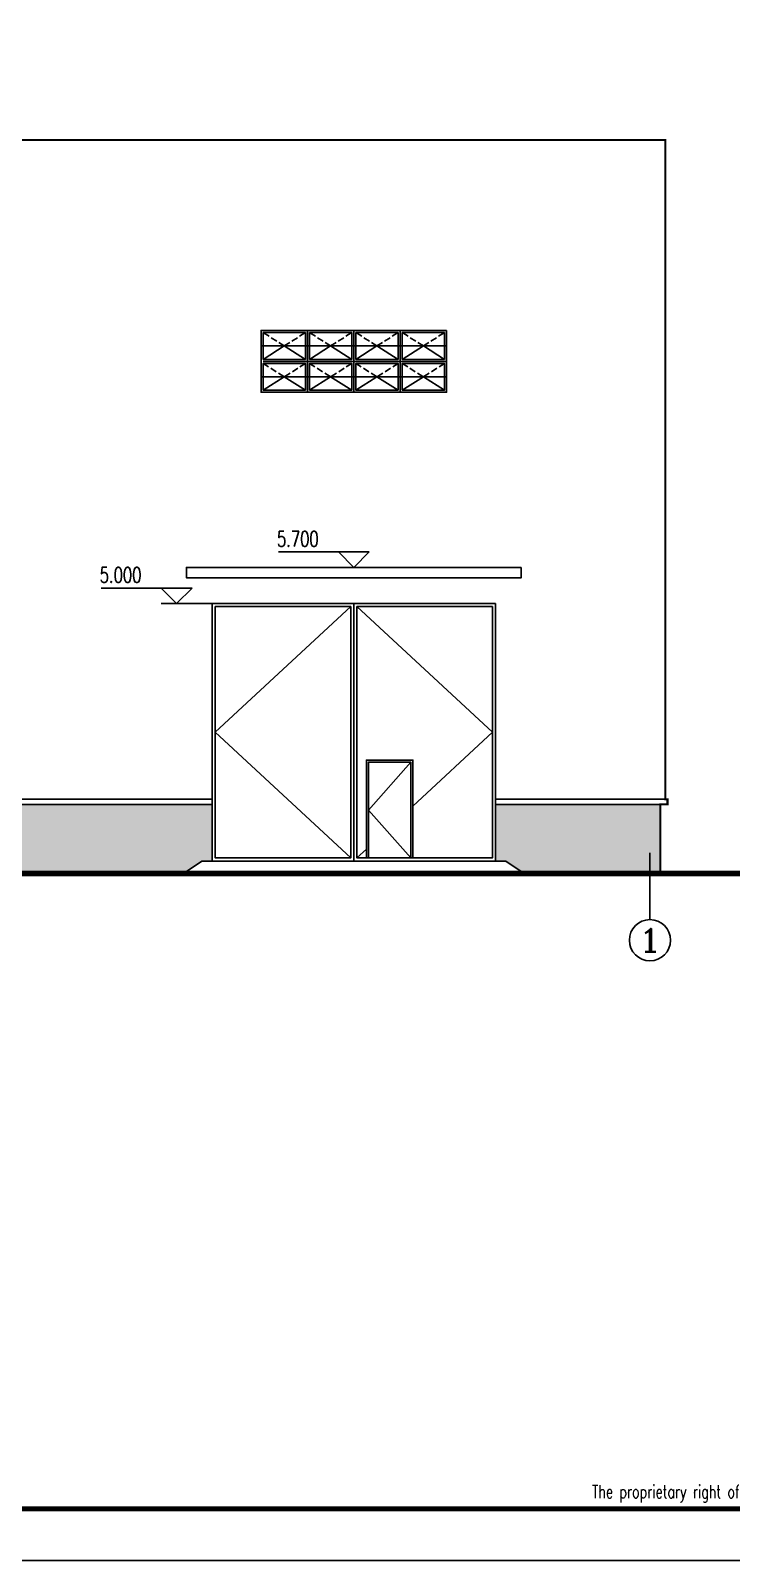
# Model space of a CAD drawing. Extents: x 4267484 to 4395158, y -674551 to -235742.
# Drawn here: x 4352166 to 4365773, y -548644 to -518944 of the extents above; entities that cross this region are included whole.
import ezdxf
from ezdxf.enums import TextEntityAlignment as Align

# ---------------------------------------------------------------- set-up
doc = ezdxf.new("R2010")
doc.units = 0
doc.header["$LTSCALE"] = 1000
doc.header["$MEASUREMENT"] = 0
doc.linetypes.add('DASH', pattern=[0.35, 0.25, -0.1])
doc.layers.get('0').update_dxf_attribs({"linetype": 'CONTINUOUS'})
doc.layers.add('_0', color=7, linetype='CONTINUOUS', lineweight=25)
for name, color, linetype in [('AXIS', 3, 'CONTINUOUS'), ('AXIS_TEXT', 7, 'CONTINUOUS'), ('DIM_ELEV', 3, 'CONTINUOUS'), ('PUB_HATCH', 8, 'CONTINUOUS'), ('PUB_TEXT', 7, 'CONTINUOUS'), ('PUB_TITLE', 4, 'CONTINUOUS'), ('WINDOW', 4, 'CONTINUOUS'), ('填充', 251, 'CONTINUOUS')]:
    doc.layers.add(name, color=color, linetype=linetype)
doc.styles.add('_TCH_AXIS', font='COMPLEX', dxfattribs={"bigfont": 'GBCBIG'})
doc.styles.add('_TCH_DIM', font='SIMPLEX', dxfattribs={"bigfont": 'GBCBIG'})
doc.styles.add('ECEC_TQ', font='txt_l.shx', dxfattribs={"bigfont": 'hztxt_l.shx'})

# ---------------------------------------------------------------- blocks, each defined once
blk = doc.blocks.new('C-3015')
at = {"layer": 'PUB_HATCH', "linetype": 'DASH', "ltscale": 0.5}
for p, q in [((733687, 126065), (733277, 126325)), ((733687, 126065), (734097, 126325)), ((734587, 126065), (734177, 126325)), ((734587, 126065), (734997, 126325)), ((735487, 126065), (735077, 126325)), ((735487, 126065), (735897, 126325)), ((736387, 126065), (735977, 126325)), ((736387, 126065), (736797, 126325)), ((733277, 125725), (733687, 125465)), ((734097, 125725), (733687, 125465)), ((734177, 125725), (734587, 125465)), ((734997, 125725), (734587, 125465)), ((735077, 125725), (735487, 125465)), ((735897, 125725), (735487, 125465)), ((735977, 125725), (736387, 125465)), ((736797, 125725), (736387, 125465))]:
    blk.add_line(p, q, dxfattribs=at)
at = {"layer": 'PUB_HATCH'}
for p, q in [((736837, 126065), (733237, 126065)), ((733687, 126065), (733277, 125805)), ((733687, 126065), (734097, 125805)), ((734587, 126065), (734177, 125805)), ((734587, 126065), (734997, 125805)), ((735487, 126065), (735077, 125805)), ((735487, 126065), (735897, 125805)), ((736387, 126065), (735977, 125805)), ((736387, 126065), (736797, 125805)), ((736837, 125465), (733237, 125465)), ((733277, 125205), (733687, 125465)), ((734097, 125205), (733687, 125465)), ((734177, 125205), (734587, 125465)), ((734997, 125205), (734587, 125465)), ((735077, 125205), (735487, 125465)), ((735897, 125205), (735487, 125465)), ((735977, 125205), (736387, 125465)), ((736797, 125205), (736387, 125465))]:
    blk.add_line(p, q, dxfattribs=at)
at = {"layer": 'WINDOW', "color": 160}
for p, q in [((734137, 125165), (734137, 126365)), ((735037, 125165), (735037, 126365)), ((735937, 125165), (735937, 126365)), ((736797, 125765), (733237, 125765))]:
    blk.add_line(p, q, dxfattribs=at)
for points in [[(733237, 126365), (736837, 126365), (736837, 125165), (733237, 125165)], [(734097, 126325), (733277, 126325), (733277, 125805), (734097, 125805)], [(734177, 126325), (734997, 126325), (734997, 125805), (734177, 125805)], [(735897, 126325), (735077, 126325), (735077, 125805), (735897, 125805)], [(735977, 126325), (736797, 126325), (736797, 125805), (735977, 125805)], [(734097, 125205), (733277, 125205), (733277, 125725), (734097, 125725)], [(734177, 125205), (734997, 125205), (734997, 125725), (734177, 125725)], [(735897, 125205), (735077, 125205), (735077, 125725), (735897, 125725)], [(735977, 125205), (736797, 125205), (736797, 125725), (735977, 125725)]]:
    blk.add_lwpolyline(points, close=True, dxfattribs=at)

msp = doc.modelspace()

# ---------------------------------------------------------------- hatches: boundary and pattern name
at = {"layer": '填充', "linetype": 'ByBlock', "lineweight": 100}
h = msp.add_hatch(dxfattribs=at)
h.set_pattern_fill('AR-B816C', color=256, scale=200)
h.set_pattern_definition([(0, (-6847198.62, 428455.24), (245.692378, 245.692378), [479.867928, -11.51682]), (0, (-6847444.3, 428466.75), (245.692378, 245.692378), [479.867928, -11.51682]), (90, (-6847198.62, 428455.24), (-245.692378, 245.692378), [-257.20918, 234.175548]), (90, (-6847210.13, 428455.24), (-245.692378, 245.692378), [-257.20918, 234.175548])])
h.paths.add_polyline_path([(4361192.2, -535066.7), (4361392.2, -535066.7), (4361692.2, -535266.7), (4364392.2, -535266.7), (4364392.2, -533966.7), (4361192.2, -533966.7)])
h.paths.add_polyline_path([(4320192.2, -535066.7), (4320192.2, -533966.7), (4316992.2, -533966.7), (4316992.2, -535266.7), (4319692.2, -535266.7), (4319992.2, -535066.7)])
h.paths.add_polyline_path([(4355192.2, -535266.7), (4344692.2, -535266.7), (4344392.2, -535066.7), (4344192.2, -535066.7), (4344192.2, -533966.7), (4355692.2, -533966.7), (4355692.2, -535066.7), (4355492.2, -535066.7)])
h.paths.add_polyline_path([(4337192.2, -533966.7), (4337192.2, -535266.7), (4336992.2, -535266.7), (4336692.2, -535266.7), (4326192.2, -535266.7), (4325892.2, -535066.7), (4325692.2, -535066.7), (4325692.2, -533966.7)])
h.paths.add_polyline_path([(4342692.2, -535066.7), (4342492.2, -535066.7), (4342192.2, -535266.7), (4339192.2, -535266.7), (4337232.7, -535258.9), (4337192.2, -535029.8), (4337192.2, -533966.7), (4342692.2, -533966.7)])

# ---------------------------------------------------------------- linework, layer by layer
msp.add_lwpolyline([(4361692.2, -529366.7), (4355191.9, -529366.7), (4355191.9, -529566.7), (4361692.2, -529566.7)], close=True)
at = {"color": 0}
msp.add_lwpolyline([(4361692.2, -535266.7), (4361392.2, -535066.7), (4355492.2, -535066.7), (4355192.2, -535266.7)], dxfattribs=at)
at = {"layer": '_0', "color": 0}
for p, q in [((4344192.2, -533866.7), (4355692.2, -533866.7)), ((4355692.2, -533966.7), (4344192.2, -533966.7)), ((4361192.2, -533866.7), (4364532.2, -533866.7)), ((4364392.2, -533966.7), (4361192.2, -533966.7)), ((4370120.2, -535266.7), (4311264.1, -535266.7))]:
    msp.add_line(p, q, dxfattribs=at)
for points, const_width in [([(4364392.2, -535266.7), (4364392.2, -533966.7), (4364532.2, -533966.7), (4364532.2, -533866.7), (4364492.2, -533866.7), (4364492.2, -521066.7), (4316892.2, -521066.2), (4316892.2, -533866.7), (4316852.2, -533866.7), (4316852.2, -533966.7), (4316992.2, -533966.7), (4316992.2, -535266.7)], 40), ([(4370120.2, -535316.7), (4311264.1, -535316.7)], 100)]:
    msp.add_lwpolyline(points, dxfattribs=dict(at, const_width=const_width))
at = {"layer": 'AXIS', "color": 0}
msp.add_line((4364192.2, -534909.7), (4364192.2, -536203.9), dxfattribs=at)
msp.add_circle((4364192.2, -536603.9), 400, dxfattribs=at)
at = {"layer": 'DIM_ELEV'}
for p, q in [((4358742, -529066.7), (4356980.2, -529066.7)), ((4358442, -529366.7), (4358142, -529066.7)), ((4358442, -529366.7), (4358742, -529066.7)), ((4355300, -529766.7), (4353538.2, -529766.7)), ((4355000, -530066.7), (4354700, -529766.7)), ((4355000, -530066.7), (4355300, -529766.7)), ((4355700, -530066.7), (4354700, -530066.7))]:
    msp.add_line(p, q, dxfattribs=at)
at = {"layer": 'PUB_TITLE', "color": 4}
msp.add_lwpolyline([(4301057.7, -548644.2), (4385157.7, -548644.2), (4385157.7, -489244.2), (4301057.7, -489244.2)], close=True, dxfattribs=at)
at = {"layer": 'PUB_TITLE', "color": 4, "const_width": 100}
msp.add_lwpolyline([(4303557.7, -547644.2), (4384157.7, -547644.2), (4384157.7, -490244.2), (4303557.7, -490244.2)], close=True, dxfattribs=at)
at = {"layer": 'WINDOW'}
for p, q in [((4355692.2, -535066.7), (4355692.2, -530066.7)), ((4355692.2, -530066.7), (4361192.2, -530066.7)), ((4358442.2, -530066.7), (4358442.2, -535066.7)), ((4361192.2, -530066.7), (4361192.2, -535066.7))]:
    msp.add_line(p, q, dxfattribs=at)
for points in [[(4355752.2, -530126.7), (4358382.2, -530126.7), (4358382.2, -535006.7), (4355752.2, -535006.7)], [(4361132.2, -530126.7), (4358502.2, -530126.7), (4358502.2, -535006.7), (4361132.2, -535006.7)]]:
    msp.add_lwpolyline(points, close=True, dxfattribs=at)
for points in [[(4358382.2, -530126.7), (4355752.2, -532566.7), (4358382.2, -535006.7)], [(4358502.2, -530126.7), (4361132.2, -532566.7), (4359587.9, -533999.4)], [(4358687.9, -535006.7), (4358687.9, -533106.7), (4359587.9, -533106.7), (4359587.9, -535006.7)], [(4358727.9, -535006.7), (4358727.9, -533146.7), (4359547.9, -533146.7), (4359547.9, -535006.7)], [(4359547.9, -533146.7), (4358727.9, -534076.7), (4359547.9, -535006.7)], [(4358687.9, -534834.4), (4358502.2, -535006.7)]]:
    msp.add_lwpolyline(points, dxfattribs=at)

# ---------------------------------------------------------------- block references
at = {"xscale": -1}
msp.add_blockref('C-3015', (5093478.8, -651131.4), dxfattribs=at)

# ---------------------------------------------------------------- texts
at = {"style": 'ECEC_TQ', "width": 0.72}
msp.add_text('The proprietary right of this document belongs to Anhui Huadong Chemical And Medical Engineering  Co.,Ltd.  and any replication or transfer to the 3rd. side is forbidden without its permission. ', height=250, dxfattribs=at).set_placement((4375157.7, -547344.2), align=Align.MIDDLE)
at = {"layer": 'AXIS_TEXT', "color": 0, "style": '_TCH_AXIS', "width": 2.333333}
msp.add_text('1', height=452.5, dxfattribs=at).set_placement((4363965.9, -536830.1), (4364418.4, -536830.1), align=Align.FIT)
at = {"layer": 'PUB_TEXT', "style": '_TCH_DIM', "width": 0.705882}
for s, p in [('5.700', (4356950.2, -528961.7)), ('5.000', (4353508.2, -529661.7))]:
    msp.add_text(s, height=297.5, dxfattribs=at).set_placement(p)

doc.saveas('drawing.dxf')
